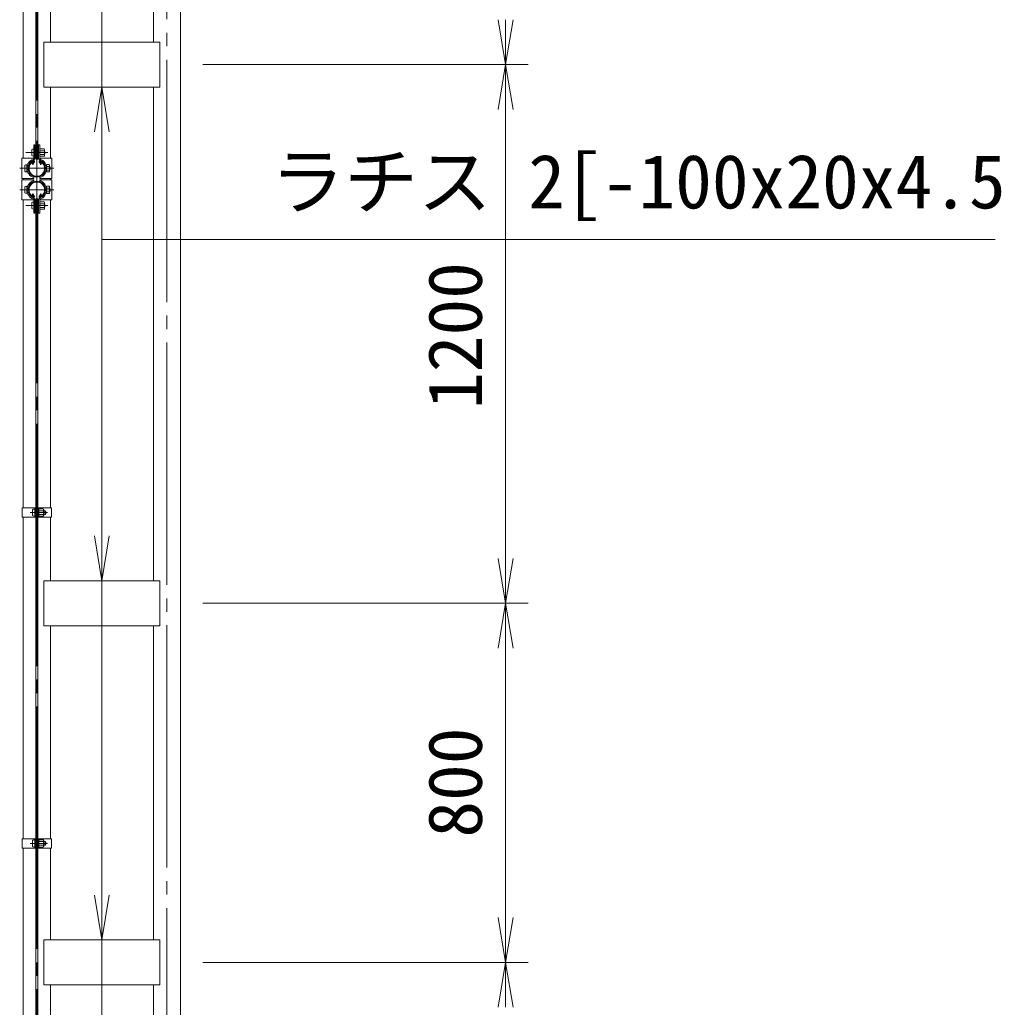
# Model space of a CAD drawing. Units: millimetres, scale not verified. Extents: x -10500 to 10500, y -7425 to 7425.
# Drawn here: x -3153 to -966, y -1565 to 635 of the extents above; entities that cross this region are included whole.
import ezdxf
from ezdxf.enums import TextEntityAlignment as Align

# ---------------------------------------------------------------- set-up
doc = ezdxf.new("R2010")
doc.units = ezdxf.units.MM
doc.header["$LTSCALE"] = 30
doc.linetypes.add('LONG_CHAIN', pattern=[21, 18, -1, 1, -1])
for name, color, linetype, lineweight in [('0-2_D-STR-TXT', 7, 'Continuous', 9), ('0-4_D-STR1', 1, 'Continuous', 9), ('0-7_D-BMK', 2, 'LONG_CHAIN', 9), ('0-8_D-STR-DIM', 7, 'Continuous', 9), ('0-9_0', 7, 'Continuous', 9), ('0-A_D-STR3', 3, 'Continuous', 9)]:
    doc.layers.add(name, color=color, linetype=linetype, lineweight=lineweight)
doc.styles.add('ＭＳ ゴシック', font='')
doc.styles.get('ＭＳ ゴシック').set_extended_font_data('MS Gothic')

# ---------------------------------------------------------------- blocks, each defined once
blk = doc.blocks.new('_Open')
at = {"layer": '0-9_0'}
blk.add_line((-30, 5), (0, 0), dxfattribs=at)
blk.add_lwpolyline([(-30, -5), (0, 0), (-30, 0)], dxfattribs=at)

msp = doc.modelspace()

# ---------------------------------------------------------------- linework, layer by layer
at = {"layer": '0-2_D-STR-TXT'}
for q in [(-2970.52, 482.95), (-2970.52, -613.05), (-2970.52, -2113.05), (-2970.52, -1413.05)]:
    msp.add_line((-2970.52, 145.13), q, dxfattribs=at)
msp.add_lwpolyline([(-979.43, 145.13), (-2970.52, 145.13), (-2970.52, 1632.95)], dxfattribs=at)
at = {"layer": '0-4_D-STR1'}
for p, q in [((-2855.77, 584.95), (-2855.77, 1634.95)), ((-3145.77, 326.5), (-3145.77, 924.45)), ((-3085.27, 924.45), (-3085.27, 584.95)), ((-2841.52, 584.95), (-3099.52, 584.95)), ((-3099.52, 584.95), (-3099.52, 484.95)), ((-2841.52, 584.95), (-2841.52, 484.95)), ((-2841.52, 484.95), (-3099.52, 484.95)), ((-3085.27, 484.95), (-3085.27, 326.5)), ((-2855.77, -615.05), (-2855.77, 484.95)), ((-3122.19, 319.33), (-3125.7, 313.25)), ((-3125.7, 313.25), (-3124.31, 312.45)), ((-3120.8, 318.53), (-3124.31, 312.45)), ((-3110.24, 318.53), (-3106.73, 312.45)), ((-3108.85, 319.33), (-3105.34, 313.25)), ((-3105.34, 313.25), (-3106.73, 312.45)), ((-3145.77, 278.4), (-3145.77, 281.5)), ((-3145.77, 278.4), (-3145.77, 281.5)), ((-3085.27, 281.5), (-3085.27, 278.4)), ((-3085.27, 278.4), (-3085.27, 281.5)), ((-3125.7, 246.65), (-3124.31, 247.45)), ((-3122.19, 240.57), (-3125.7, 246.65)), ((-3120.8, 241.37), (-3124.31, 247.45)), ((-3110.24, 241.37), (-3106.73, 247.45)), ((-3108.85, 240.57), (-3105.34, 246.65)), ((-3105.34, 246.65), (-3106.73, 247.45)), ((-3145.77, -452.55), (-3145.77, 233.4)), ((-3085.27, 233.4), (-3085.27, -452.55)), ((-3145.77, -1189.55), (-3145.77, -473.55)), ((-3085.27, -473.55), (-3085.27, -615.05)), ((-2841.52, -615.05), (-3099.52, -615.05)), ((-3099.52, -615.05), (-3099.52, -715.05)), ((-2841.52, -615.05), (-2841.52, -715.05)), ((-2841.52, -715.05), (-3099.52, -715.05)), ((-3085.27, -715.05), (-3085.27, -1189.55)), ((-2855.77, -1415.05), (-2855.77, -715.05)), ((-3145.77, -1926.55), (-3145.77, -1210.55)), ((-3085.27, -1210.55), (-3085.27, -1415.05)), ((-2841.52, -1415.05), (-3099.52, -1415.05)), ((-3099.52, -1415.05), (-3099.52, -1515.05)), ((-2841.52, -1415.05), (-2841.52, -1515.05)), ((-2841.52, -1515.05), (-3099.52, -1515.05)), ((-3085.27, -1515.05), (-3085.27, -1926.55)), ((-2855.77, -2115.05), (-2855.77, -1515.05))]:
    msp.add_line(p, q, dxfattribs=at)
msp.add_lwpolyline([(-2795.27, 1746.95), (-2795.27, -3465.05), (-2855.77, -3465.05), (-2855.77, -2215.05)], dxfattribs=at)
for centre, radius, start, end in [((-3115.52, 304), 19.05, 114.32478, 65.67522), ((-3115.52, 304), 17.45, 114.32478, 65.67522), ((-3122.54, 319.53), 2, 330, 114.32478), ((-3122.54, 319.53), 0.401, 330, 114.32478), ((-3108.5, 319.53), 2, 65.67522, 210), ((-3108.5, 319.53), 0.401, 65.67522, 210), ((-3115.52, 255.9), 19.05, 294.32478, 245.67522), ((-3115.52, 255.9), 17.45, 294.32478, 245.67522), ((-3122.54, 240.37), 2, 245.67522, 30), ((-3122.54, 240.37), 0.401, 245.67522, 30), ((-3108.5, 240.37), 2, 150, 294.32478), ((-3108.5, 240.37), 0.401, 150, 294.32478)]:
    msp.add_arc(centre, radius, start, end, dxfattribs=at)
at = {"layer": '0-7_D-BMK'}
for p, q in [((-3115.52, 2254.95), (-3115.52, -3516.05)), ((-2825.52, 1805.95), (-2825.52, -3516.05)), ((-3139.96, 339), (-3091.08, 339)), ((-3153.49, 304), (-3077.55, 304)), ((-3153.49, 255.9), (-3077.55, 255.9)), ((-3139.96, 220.9), (-3091.08, 220.9)), ((-3130.07, -463.05), (-3091.47, -463.05)), ((-3130.07, -1200.05), (-3091.47, -1200.05))]:
    msp.add_line(p, q, dxfattribs=at)
at = {"layer": '0-8_D-STR-DIM'}
for p, q in [((-2745.27, 534.95), (-2020.66, 534.95)), ((-2745.27, 534.95), (-2020.66, 534.95)), ((-2070.66, -565.05), (-2070.66, 434.95)), ((-2745.27, -665.05), (-2020.66, -665.05)), ((-2745.27, -665.05), (-2020.66, -665.05)), ((-2070.66, -765.05), (-2070.66, -1365.05)), ((-2745.27, -1465.05), (-2020.66, -1465.05)), ((-2745.27, -1465.05), (-2020.66, -1465.05))]:
    msp.add_line(p, q, dxfattribs=at)
at = {"layer": '0-A_D-STR3'}
for p, q in [((-3117.77, 2195.9), (-3117.77, 324)), ((-3113.27, 2195.9), (-3113.27, 324)), ((-3122.02, 356), (-3122.02, 326.43)), ((-3122.02, 356), (-3119.72, 356)), ((-3119.72, 356), (-3119.72, 326.43)), ((-3111.32, 356), (-3111.32, 326.43)), ((-3111.32, 356), (-3109.02, 356)), ((-3109.02, 356), (-3109.02, 326.43)), ((-3126.82, 345.5), (-3126.82, 332.5)), ((-3118.02, 344.32), (-3119.72, 344.32)), ((-3118.02, 333.68), (-3119.72, 333.68)), ((-3118.02, 344.32), (-3118.02, 333.68)), ((-3118.02, 343), (-3117.77, 343)), ((-3118.02, 335), (-3117.77, 335)), ((-3113.27, 343), (-3111.32, 343)), ((-3113.27, 335), (-3111.32, 335)), ((-3099.02, 347.1), (-3109.02, 347.1)), ((-3099.02, 343.05), (-3109.02, 343.05)), ((-3109.02, 343), (-3108.82, 343)), ((-3109.02, 335), (-3108.82, 335)), ((-3099.02, 334.95), (-3109.02, 334.95)), ((-3099.02, 330.9), (-3109.02, 330.9)), ((-3098.02, 345.23), (-3098.02, 332.89)), ((-3098.02, 343), (-3098.02, 335)), ((-3098.02, 342.32), (-3097.7, 342.32)), ((-3098.02, 335.68), (-3097.7, 335.68)), ((-3149.17, 326.5), (-3122.02, 326.5)), ((-3149.17, 326.5), (-3149.17, 281.5)), ((-3142.32, 310.5), (-3142.32, 297.5)), ((-3137.52, 312), (-3137.52, 296)), ((-3137.15, 308), (-3137.52, 308)), ((-3117.77, 324), (-3113.27, 324)), ((-3109.02, 326.5), (-3081.87, 326.5)), ((-3093.52, 308), (-3093.89, 308)), ((-3088.02, 312.1), (-3093.52, 312.1)), ((-3093.52, 312.1), (-3093.52, 295.9)), ((-3088.02, 308.05), (-3093.52, 308.05)), ((-3087.02, 310.24), (-3087.02, 297.89)), ((-3087.02, 308), (-3086.52, 308)), ((-3087.02, 308), (-3086.52, 308)), ((-3086.52, 308), (-3086.52, 300)), ((-3081.87, 326.5), (-3081.87, 281.5)), ((-3137.15, 300), (-3137.52, 300)), ((-3093.52, 300), (-3093.89, 300)), ((-3088.02, 299.95), (-3093.52, 299.95)), ((-3088.02, 295.9), (-3093.52, 295.9)), ((-3087.02, 307.32), (-3086.2, 307.32)), ((-3087.02, 300.68), (-3086.2, 300.68)), ((-3087.02, 300), (-3086.52, 300)), ((-3087.02, 300), (-3086.52, 300)), ((-3149.17, 281.5), (-3122.22, 281.5)), ((-3149.17, 278.4), (-3122.22, 278.4)), ((-3149.17, 233.4), (-3149.17, 278.4)), ((-3122.22, 285.48), (-3123, 283.31)), ((-3122.22, 274.43), (-3123, 276.59)), ((-3122.22, 285.48), (-3122.22, 281.5)), ((-3122.22, 274.43), (-3122.22, 278.4)), ((-3108.82, 285.48), (-3108.82, 281.5)), ((-3108.82, 285.48), (-3108.04, 283.31)), ((-3108.82, 281.5), (-3081.87, 281.5)), ((-3108.82, 274.43), (-3108.82, 278.4)), ((-3108.82, 278.4), (-3081.87, 278.4)), ((-3108.82, 274.43), (-3108.04, 276.59)), ((-3088.02, 264), (-3093.52, 264)), ((-3093.52, 247.8), (-3093.52, 264)), ((-3081.87, 233.4), (-3081.87, 278.4)), ((-3142.32, 249.4), (-3142.32, 262.4)), ((-3137.52, 247.9), (-3137.52, 263.9)), ((-3137.15, 259.9), (-3137.52, 259.9)), ((-3137.15, 251.9), (-3137.52, 251.9)), ((-3093.52, 259.9), (-3093.89, 259.9)), ((-3093.52, 251.9), (-3093.89, 251.9)), ((-3088.02, 259.95), (-3093.52, 259.95)), ((-3088.02, 251.85), (-3093.52, 251.85)), ((-3088.02, 247.8), (-3093.52, 247.8)), ((-3087.02, 249.67), (-3087.02, 262.01)), ((-3087.02, 259.9), (-3086.52, 259.9)), ((-3087.02, 259.9), (-3086.52, 259.9)), ((-3087.02, 259.22), (-3086.2, 259.22)), ((-3087.02, 252.58), (-3086.2, 252.58)), ((-3087.02, 251.9), (-3086.52, 251.9)), ((-3087.02, 251.9), (-3086.52, 251.9)), ((-3086.52, 251.9), (-3086.52, 259.9)), ((-3149.17, 233.4), (-3122.02, 233.4)), ((-3126.82, 214.4), (-3126.82, 227.4)), ((-3122.02, 203.9), (-3122.02, 233.47)), ((-3119.72, 203.9), (-3119.72, 233.47)), ((-3118.02, 226.22), (-3119.72, 226.22)), ((-3118.02, 215.58), (-3118.02, 226.22)), ((-3118.02, 224.9), (-3117.77, 224.9)), ((-3117.77, 235.9), (-3113.27, 235.9)), ((-3117.77, 235.9), (-3117.77, -2636)), ((-3113.27, 235.9), (-3113.27, -2636)), ((-3113.27, 224.9), (-3111.32, 224.9)), ((-3111.32, 203.9), (-3111.32, 233.47)), ((-3109.02, 203.9), (-3109.02, 233.47)), ((-3109.02, 233.4), (-3081.87, 233.4)), ((-3099.02, 229), (-3109.02, 229)), ((-3099.02, 224.95), (-3109.02, 224.95)), ((-3109.02, 224.9), (-3108.82, 224.9)), ((-3098.02, 214.67), (-3098.02, 227.01)), ((-3098.02, 216.9), (-3098.02, 224.9)), ((-3098.02, 224.22), (-3097.7, 224.22)), ((-3122.02, 203.9), (-3119.72, 203.9)), ((-3118.02, 215.58), (-3119.72, 215.58)), ((-3118.02, 216.9), (-3117.77, 216.9)), ((-3113.27, 216.9), (-3111.32, 216.9)), ((-3111.32, 203.9), (-3109.02, 203.9)), ((-3109.02, 216.9), (-3108.82, 216.9)), ((-3099.02, 216.85), (-3109.02, 216.85)), ((-3099.02, 212.8), (-3109.02, 212.8)), ((-3098.02, 217.58), (-3097.7, 217.58)), ((-3148.07, -452.55), (-3148.07, -473.55)), ((-3117.77, -452.55), (-3148.07, -452.55)), ((-3124.87, -456.55), (-3124.87, -469.55)), ((-3120.07, -452.55), (-3120.07, -473.55)), ((-3120.07, -455.05), (-3120.07, -471.05)), ((-3113.27, -452.55), (-3082.97, -452.55)), ((-3110.97, -452.55), (-3110.97, -473.55)), ((-3100.97, -454.95), (-3110.97, -454.95)), ((-3110.97, -454.95), (-3110.97, -471.15)), ((-3100.97, -459), (-3110.97, -459)), ((-3099.97, -456.81), (-3099.97, -469.16)), ((-3099.97, -459.05), (-3096.07, -459.05)), ((-3099.97, -459.73), (-3095.75, -459.73)), ((-3096.07, -459.05), (-3096.07, -467.05)), ((-3082.97, -452.55), (-3082.97, -473.55)), ((-3117.77, -473.55), (-3148.07, -473.55)), ((-3113.27, -473.55), (-3082.97, -473.55)), ((-3100.97, -467.1), (-3110.97, -467.1)), ((-3100.97, -471.15), (-3110.97, -471.15)), ((-3099.97, -466.37), (-3095.75, -466.37)), ((-3099.97, -467.05), (-3096.07, -467.05)), ((-3148.07, -1189.55), (-3148.07, -1210.55)), ((-3117.77, -1189.55), (-3148.07, -1189.55)), ((-3124.87, -1193.55), (-3124.87, -1206.55)), ((-3120.07, -1189.55), (-3120.07, -1210.55)), ((-3120.07, -1192.05), (-3120.07, -1208.05)), ((-3113.27, -1189.55), (-3082.97, -1189.55)), ((-3110.97, -1189.55), (-3110.97, -1210.55)), ((-3100.97, -1191.95), (-3110.97, -1191.95)), ((-3110.97, -1191.95), (-3110.97, -1208.15)), ((-3100.97, -1196), (-3110.97, -1196)), ((-3100.97, -1204.1), (-3110.97, -1204.1)), ((-3100.97, -1208.15), (-3110.97, -1208.15)), ((-3099.97, -1193.81), (-3099.97, -1206.16)), ((-3099.97, -1196.05), (-3096.07, -1196.05)), ((-3099.97, -1196.73), (-3095.75, -1196.73)), ((-3099.97, -1203.37), (-3095.75, -1203.37)), ((-3099.97, -1204.05), (-3096.07, -1204.05)), ((-3096.07, -1196.05), (-3096.07, -1204.05)), ((-3082.97, -1189.55), (-3082.97, -1210.55)), ((-3117.77, -1210.55), (-3148.07, -1210.55)), ((-3113.27, -1210.55), (-3082.97, -1210.55))]:
    msp.add_line(p, q, dxfattribs=at)
for centre, radius, start, end in [((-3100.56, 345.08), 2.54, 307.21089, 52.78911), ((-3106.72, 339), 8.7, 332.26063, 27.73937), ((-3100.57, 332.93), 2.55, 307.42505, 52.57495), ((-3105.52, 339), 8.5, 331.92751, 28.07249), ((-3115.52, 304), 22, 110.1633, 250.11694), ((-3115.52, 304), 19.7, 109.83718, 250.11694), ((-3124.02, 326.43), 2, 297.27961, 0), ((-3124.02, 326.43), 4.3, 294.96438, 0), ((-3107.02, 326.43), 4.3, 180, 245.03562), ((-3107.02, 326.43), 2, 180, 242.72039), ((-3115.52, 304), 19.7, 289.88306, 70.16282), ((-3115.52, 304), 22, 289.88306, 69.8367), ((-3089.56, 310.08), 2.54, 307.21089, 52.78911), ((-3095.72, 304), 8.7, 332.26063, 27.73937), ((-3094.02, 304), 8.5, 331.92751, 28.07249), ((-3089.57, 297.93), 2.55, 307.42505, 52.57495), ((-3115.52, 255.9), 22, 109.88306, 249.8367), ((-3115.52, 255.9), 19.7, 109.88306, 250.16282), ((-3115.52, 255.9), 19.7, 289.83718, 70.11694), ((-3115.52, 255.9), 22, 290.1633, 70.11694), ((-3089.57, 261.98), 2.55, 307.42505, 52.57495), ((-3095.72, 255.9), 8.7, 332.26063, 27.73937), ((-3089.56, 249.83), 2.54, 307.21089, 52.78911), ((-3094.02, 255.9), 8.5, 331.92751, 28.07249), ((-3124.02, 233.47), 2, 0, 62.72039), ((-3124.02, 233.47), 4.3, 0, 65.03562), ((-3107.02, 233.47), 4.3, 114.96438, 180), ((-3107.02, 233.47), 2, 117.27961, 180), ((-3100.57, 226.98), 2.55, 307.42505, 52.57495), ((-3106.72, 220.9), 8.7, 332.26063, 27.73937), ((-3105.52, 220.9), 8.5, 331.92751, 28.07249), ((-3100.56, 214.83), 2.54, 307.21089, 52.78911), ((-3102.51, -456.97), 2.54, 307.21089, 52.78911), ((-3108.67, -463.05), 8.7, 332.26063, 27.73937), ((-3103.57, -463.05), 8.5, 331.92751, 28.07249), ((-3102.52, -469.12), 2.55, 307.42505, 52.57495), ((-3102.51, -1193.97), 2.54, 307.21089, 52.78911), ((-3108.67, -1200.05), 8.7, 332.26063, 27.73937), ((-3102.52, -1206.12), 2.55, 307.42505, 52.57495), ((-3103.57, -1200.05), 8.5, 331.92751, 28.07249)]:
    msp.add_arc(centre, radius, start, end, dxfattribs=at)
for centre, start_param, end_param in [((-3122.02, 345.5), 1.5707963, 3.1415927), ((-3122.02, 332.5), 3.1415927, 4.712389), ((-3137.52, 310.5), 1.5707963, 3.1415927), ((-3137.52, 297.5), 3.1415927, 4.712389), ((-3137.52, 262.4), 1.5707963, 3.1415927), ((-3137.52, 249.4), 3.1415927, 4.712389), ((-3122.02, 227.4), 1.5707963, 3.1415927), ((-3122.02, 214.4), 3.1415927, 4.712389), ((-3120.07, -456.55), 1.5707963, 3.1415927), ((-3120.07, -469.55), 3.1415927, 4.712389), ((-3120.07, -1193.55), 1.5707963, 3.1415927), ((-3120.07, -1206.55), 3.1415927, 4.712389)]:
    msp.add_ellipse(centre, major_axis=(4.8, 0), ratio=0.3125, start_param=start_param, end_param=end_param, dxfattribs=at)

# ---------------------------------------------------------------- block references
at = {"layer": '0-2_D-STR-TXT', "xscale": 3.333333, "yscale": 3.333333}
for p, rotation in [((-2970.52, 484.95), 90), ((-2970.52, -615.05), 270), ((-2970.52, -1415.05), 270)]:
    msp.add_blockref('_Open', p, dxfattribs=dict(at, rotation=rotation))
at = {"layer": '0-8_D-STR-DIM', "xscale": 3.333333, "yscale": 3.333333}
for p, rotation in [((-2070.66, 534.95), 270), ((-2070.66, 534.95), 90), ((-2070.66, -665.05), 270), ((-2070.66, -665.05), 90), ((-2070.66, -1465.05), 270), ((-2070.66, -1465.05), 90)]:
    msp.add_blockref('_Open', p, dxfattribs=dict(at, rotation=rotation))

# ---------------------------------------------------------------- texts
at = {"layer": '0-2_D-STR-TXT', "style": 'ＭＳ ゴシック'}
msp.add_text('ラチス 2[-100x20x4.5', height=120.3, dxfattribs=at).set_placement((-2594.28, 178.5), align=Align.BOTTOM_LEFT)
at = {"layer": '0-8_D-STR-DIM', "style": 'ＭＳ ゴシック'}
for s, p in [('1200', (-2087.53, -232.3)), ('800', (-2087.53, -1187.24))]:
    msp.add_text(s, height=120.3, rotation=90, dxfattribs=at).set_placement(p, align=Align.BOTTOM_LEFT)

doc.saveas('drawing.dxf')
